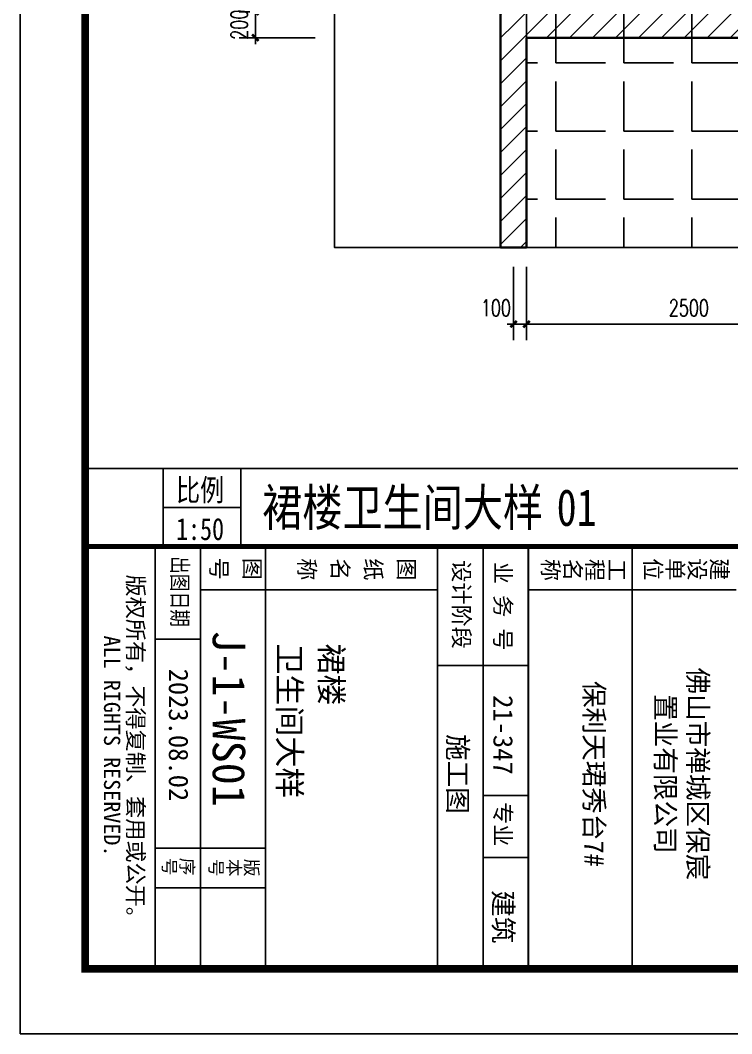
# Model space of a CAD drawing. Header units: millimetres. Extents: x 434053 to 1059003, y -2417481 to 936527.
# Drawn here: x 528801 to 534281, y -2155554 to -2147753 of the extents above; entities that cross this region are included whole.
import ezdxf
from ezdxf.enums import TextEntityAlignment as Align

# ---------------------------------------------------------------- set-up
doc = ezdxf.new("R2010")
doc.units = ezdxf.units.MM
doc.header["$LTSCALE"] = 1000
doc.header["$MEASUREMENT"] = 0
doc.layers.get('Defpoints').update_dxf_attribs({"color": 6})
for name, color, linetype in [('A-ANNO-DIMS', 3, 'Continuous'), ('A-ANNO-TTLB', 7, 'Continuous'), ('A-WALL-PATT', 8, 'Continuous'), ('DIM_SYMB', 3, 'Continuous'), ('PUB_HATCH', 8, 'Continuous'), ('PUB_TEXT', 7, 'Continuous'), ('TITEXT', 7, 'Continuous'), ('TITLIN', 7, 'Continuous'), ('X1', 7, 'Continuous'), ('图框层', 3, 'Continuous')]:
    doc.layers.add(name, color=color, linetype=linetype)
doc.layers.add('A-WALL', color=5, linetype='Continuous', lineweight=35)
doc.styles.add('_TCH_DIM_T3', font='SIMPLEX', dxfattribs={"width": 0.705882, "bigfont": 'GBCBIG'})
doc.styles.add('ACHT', font='simhei.ttf')
doc.styles.add('TITLE', font='simhei.ttf')
doc.styles.add('TITXH', font='')
doc.styles.add('TITXV', font='', dxfattribs={"width": 0.8})
doc.styles.add('宋体', font='', dxfattribs={"width": 0.8})
doc.styles.get('TITXH').set_extended_font_data('@SimSun')
doc.styles.get('TITXV').set_extended_font_data('SimSun')
doc.styles.get('宋体').set_extended_font_data('SimSun')
doc.dimstyles.new('_TCH_ARCH&&50', dxfattribs={"dimtxt": 127.5, "dimasz": 50, "dimexe": 125, "dimexo": 150, "dimgap": 61.25, "dimtad": 1, "dimdec": 0, "dimzin": 0, "dimdsep": 46, "dimtxsty": '_TCH_DIM_T3', "dimblk": 'ARCHTICK', "dimcen": 0.09, "dimclrt": 7, "dimazin": 2, "dimtfac": 1, "dimtdec": 0, "dimtix": 1, "dimtmove": 2, "dimatfit": 3, "dimfxl": 1, "dimtolj": 1, "dimtzin": 0, "dimarcsym": 0})
pattern_1 = [(45, (-1713816.56, -1462893.01), (-88.388383, 88.388383), [])]

# ---------------------------------------------------------------- blocks, each defined once
blk = doc.blocks.new('asdgdfgsghfdjfh')
at = {"layer": '图框层', "style": 'TITXV'}
for s, p in [('佛山市禅城区保宸', (-30, 92)), ('置业有限公司', (-30, 87)), ('保利天珺秀台7#', (-30, 76)), ('21-347', (-36, 62)), ('建筑', (-8, 62)), ('施工图', (-30, 55)), ('2023.08.02', (-36, 12))]:
    blk.add_text(s, height=3, dxfattribs=at).set_placement(p, align=Align.BOTTOM_CENTER)
blk = doc.blocks.new('asdfgafg21GZ_LABEL2')
at = {"layer": 'TITLIN'}
for p, q in [((-58.36, 100.29), (-58.36, 68.29)), ((-65, 84.29), (0, 84.29)), ((-46.68, 68.29), (-46.68, 54.29)), ((-26.7, 68.29), (-26.7, 61.29)), ((-17.13, 68.29), (-17.13, 61.29)), ((-65, 61.29), (0, 61.29)), ((-65, 54.29), (0, 54.29)), ((-58.36, 54.29), (-58.36, 17.79)), ((-65, 27.79), (0, 27.79)), ((-18.58, 27.79), (-18.58, 10.79)), ((-12.47, 27.79), (-12.47, 10.79)), ((-65, 17.79), (0, 17.79)), ((-50.73, 17.79), (-50.73, 10.79)), ((-65, 10.79), (0, 10.79))]:
    blk.add_line(p, q, dxfattribs=at)
for points, const_width in [([(-65, 224.12), (-65, 0)], 0.8), ([(-65, 68.29), (0, 68.29)], 0.3)]:
    blk.add_lwpolyline(points, dxfattribs=dict(at, const_width=const_width))
at = {"layer": 'TITEXT', "style": 'TITXH'}
for s, height, p in [('建设单位', 2.5, (-62.8, 99.46)), ('工程名称', 2.5, (-62.69, 83.68)), ('图 纸 名 称', 2.5, (-62.79, 51.25)), ('图 号', 2.5, (-62.87, 27.48)), ('版本号', 2, (-16.59, 27.04)), ('序号', 2, (-16.76, 17.12))]:
    blk.add_text(s, height=height, rotation=270, dxfattribs=at).set_placement(p)
at = {"layer": 'TITEXT'}
for s, style, p in [('业 务 号', 'TITXV', (-62.64, 63.11)), ('专业', 'TITXV', (-25.66, 63.1)), ('设计阶段', 'TITXV', (-62.9, 56.72)), ('版权所有，不得复制、套用或公开。', 'TITLE', (-60.69, 6.53)), ('ALL RIGHTS RESERVED.', 'TITLE', (-51.3, 2.9))]:
    blk.add_text(s, height=2.5, dxfattribs=dict(at, style=style)).set_placement(p)
at = {"layer": 'TITEXT', "style": 'TITXV', "width": 0.8}
blk.add_text('出图日期', height=2.5, dxfattribs=at).set_placement((-63.52, 13.34))
blk = doc.blocks.new('asdfdfsdh')
at = {"layer": 'A-ANNO-TTLB'}
blk.add_lwpolyline([(0, 42050), (29700, 42050), (29700, 0), (0, 0)], close=True, dxfattribs=at)
at = {"layer": 'A-ANNO-TTLB', "const_width": 60}
blk.add_lwpolyline([(500, 40800), (500, 500), (29200, 500), (29200, 40800)], close=True, dxfattribs=at)
at = {"layer": '图框层', "rotation": 270}
for name, xscale, yscale, zscale in [('asdfgafg21GZ_LABEL2', 50.00000001002963, 50.00000001002963, 50.00000001002963), ('asdgdfgsghfdjfh', 50, 50, 50)]:
    blk.add_blockref(name, (500, 500), dxfattribs=dict(at, xscale=xscale, yscale=yscale, zscale=zscale))
blk = doc.blocks.new('aadgasdfggh')
at = {"layer": 'DIM_SYMB'}
blk.add_lwpolyline([(-12429.1, 16732.8), (-12429.1, 15146.2), (-12324.1, 15108), (-12534.1, 15071), (-12429.1, 15033.7), (-12429.1, 4141), (-1680.9, 4141), (-1642.7, 4071.8), (-1605.7, 4191.7), (-1568.4, 4141), (-874, 4141), (-874, 15033.7), (-967.7, 15071), (-793, 15103.5), (-874, 15146.2), (-874, 16732.8), (-1568.4, 16732.8), (-1605.7, 16827.8), (-1642.7, 16654.5), (-1680.9, 16732.8), (-12429.1, 16732.8)], dxfattribs=at)
blk = doc.blocks.new('_ArchTick')
at = {"color": 0, "linetype": 'ByBlock', "const_width": 0.4}
blk.add_lwpolyline([(-0.5, -0.5), (0.5, 0.5)], dxfattribs=at)
blk = doc.blocks.new('*D638')
at = {"layer": 'A-ANNO-DIMS', "color": 0, "lineweight": -2, "transparency": 16777216}
for p, q in [((530612.3, -2147686.9), (530612.3, -2147636.9)), ((531072.6, -2147686.9), (530487.3, -2147686.9)), ((530612.3, -2147886.9), (530612.3, -2147686.9)), ((531072.6, -2147886.9), (530487.3, -2147886.9)), ((530612.3, -2147886.9), (530612.3, -2147936.9))]:
    blk.add_line(p, q, dxfattribs=at)
at = {"layer": 'Defpoints', "color": 0, "transparency": 16777216}
for p in [(530612.3, -2147686.9), (531222.6, -2147686.9), (531222.6, -2147886.9)]:
    blk.add_point(p, dxfattribs=at)
at = {"layer": 'A-ANNO-DIMS', "color": 0, "lineweight": -2, "transparency": 16777216, "xscale": 50, "yscale": 50, "zscale": 50}
for p, rotation in [((530612.3, -2147686.9), 270), ((530612.3, -2147886.9), 90)]:
    blk.add_blockref('_ArchTick', p, dxfattribs=dict(at, rotation=rotation))
at = {"layer": 'A-ANNO-DIMS', "color": 7, "transparency": 16777216, "insert": (530487.3, -2147786.9), "char_height": 127.5, "attachment_point": 5, "rotation": 90, "style": '_TCH_DIM_T3'}
blk.add_mtext('\\A1;200', dxfattribs=at)
blk = doc.blocks.new('*D639')
at = {"layer": 'A-ANNO-DIMS', "color": 0, "lineweight": -2, "transparency": 16777216}
for p, q in [((532601, -2149652.2), (532601, -2150216.7)), ((532701, -2149652.2), (532701, -2150216.7)), ((532601, -2150091.7), (532551, -2150091.7)), ((532601, -2150091.7), (532701, -2150091.7)), ((532701, -2150091.7), (532751, -2150091.7))]:
    blk.add_line(p, q, dxfattribs=at)
at = {"layer": 'Defpoints', "color": 0, "transparency": 16777216}
for p in [(532601, -2149502.2), (532701, -2149502.2), (532701, -2150091.7)]:
    blk.add_point(p, dxfattribs=at)
at = {"layer": 'A-ANNO-DIMS', "color": 0, "lineweight": -2, "transparency": 16777216, "xscale": 50, "yscale": 50, "zscale": 50}
blk.add_blockref('_ArchTick', (532601, -2150091.7), dxfattribs=at)
at = {"layer": 'A-ANNO-DIMS', "color": 0, "lineweight": -2, "transparency": 16777216, "xscale": 50, "yscale": 50, "zscale": 50, "rotation": 180}
blk.add_blockref('_ArchTick', (532701, -2150091.7), dxfattribs=at)
at = {"layer": 'A-ANNO-DIMS', "color": 7, "transparency": 16777216, "insert": (532465.3, -2149966.7), "char_height": 127.5, "attachment_point": 5, "style": '_TCH_DIM_T3'}
blk.add_mtext('\\A1;100', dxfattribs=at)
blk = doc.blocks.new('*D640')
at = {"layer": 'A-ANNO-DIMS', "color": 0, "lineweight": -2, "transparency": 16777216}
for p, q in [((532701, -2149652.2), (532701, -2150216.7)), ((535201, -2149652.2), (535201, -2150216.7)), ((532701, -2150091.7), (535201, -2150091.7))]:
    blk.add_line(p, q, dxfattribs=at)
at = {"layer": 'Defpoints', "color": 0, "transparency": 16777216}
for p in [(532701, -2149502.2), (535201, -2149502.2), (535201, -2150091.7)]:
    blk.add_point(p, dxfattribs=at)
at = {"layer": 'A-ANNO-DIMS', "color": 0, "lineweight": -2, "transparency": 16777216, "xscale": 50, "yscale": 50, "zscale": 50, "rotation": 180}
blk.add_blockref('_ArchTick', (532701, -2150091.7), dxfattribs=at)
at = {"layer": 'A-ANNO-DIMS', "color": 0, "lineweight": -2, "transparency": 16777216, "xscale": 50, "yscale": 50, "zscale": 50}
blk.add_blockref('_ArchTick', (535201, -2150091.7), dxfattribs=at)
at = {"layer": 'A-ANNO-DIMS', "color": 7, "transparency": 16777216, "insert": (533951, -2149966.7), "char_height": 127.5, "attachment_point": 5, "style": '_TCH_DIM_T3'}
blk.add_mtext('\\A1;2500', dxfattribs=at)

msp = doc.modelspace()

# ---------------------------------------------------------------- hatches: boundary and pattern name
at = {"layer": 'A-WALL-PATT'}
h = msp.add_hatch(dxfattribs=at)
h.set_pattern_fill('普通砖', color=256, scale=50, style=0)
h.set_pattern_definition(pattern_1)
h.paths.add_polyline_path([(532701, -2146186.9), (532501, -2146186.9), (532501, -2147786.9), (532634.4, -2147786.9), (532701, -2147686.9)])
h = msp.add_hatch(dxfattribs=at)
h.set_pattern_fill('普通砖', color=256, scale=50, style=0)
h.set_pattern_definition(pattern_1)
h.paths.add_polyline_path([(532634.4, -2147786.9), (532701, -2147886.9), (541701, -2147886.9), (541767.7, -2147786.9), (541701, -2147686.9), (532701, -2147686.9)])
h = msp.add_hatch(dxfattribs=at)
h.set_pattern_fill('普通砖', color=256, scale=50, style=0)
h.set_pattern_definition(pattern_1)
h.paths.add_polyline_path([(532634.4, -2147786.9), (532501, -2147786.9), (532501, -2149502.2), (532701, -2149502.2), (532701, -2147886.9)])
at = {"layer": 'PUB_HATCH'}
h = msp.add_hatch(dxfattribs=at)
h.set_pattern_fill('ANGLE', color=256, scale=150)
h.set_pattern_definition([(0, (-12029595.76, -1569200.15), (0, 523.875), [381, -142.875]), (90, (-12029595.76, -1569200.15), (-523.875, 3e-14), [381, -142.875])])
h.paths.add_polyline_path([(532701, -2149502.2), (532701, -2139286.9), (541701, -2139286.9), (541701, -2147686.9), (537301, -2147686.9), (537301, -2149502.2)])

# ---------------------------------------------------------------- linework, layer by layer
for p, q in [((529300.9, -2114754.2), (529300.9, -2151804.2)), ((529300.9, -2151204.2), (543650.9, -2151204.2)), ((529900.9, -2151204.2), (529900.9, -2151804.2)), ((530500.9, -2151204.2), (530500.9, -2151804.2)), ((529900.9, -2151504.2), (530500.9, -2151504.2)), ((529300.9, -2151804.2), (543650.9, -2151804.2))]:
    msp.add_line(p, q)
at = {"layer": 'A-WALL'}
for p, q in [((532501, -2146186.9), (532501, -2147786.9)), ((532501, -2147786.9), (532501, -2149502.2)), ((532701, -2147886.9), (532701, -2149502.2)), ((532701, -2147886.9), (541701, -2147886.9)), ((532701, -2149502.2), (532501, -2149502.2))]:
    msp.add_line(p, q, dxfattribs=at)
at = {"layer": 'PUB_HATCH'}
msp.add_lwpolyline([(532701, -2149502.2), (532701, -2139286.9), (541701, -2139286.9), (541701, -2147686.9), (537301, -2147686.9), (537301, -2149502.2)], close=True, dxfattribs=at)

# ---------------------------------------------------------------- block references
for name, p in [('asdfdfsdh', (528800.9, -2155554.2)), ('aadgasdfggh', (543651.7, -2153643.2))]:
    msp.add_blockref(name, p)

# ---------------------------------------------------------------- texts
at = {"layer": 'PUB_TEXT', "style": '宋体', "width": 0.8}
for s, p in [('比例', (530000.9, -2151454.2)), ('1:50', (530000.9, -2151754.2))]:
    msp.add_text(s, height=169.94, dxfattribs=at).set_placement(p)
at = {"layer": 'PUB_TEXT', "color": 2, "style": '宋体', "width": 0.8}
for s, p in [('裙楼卫生间大样', (530664.4, -2151645)), ('01', (532932.8, -2151645))]:
    msp.add_text(s, height=283.23, dxfattribs=at).set_placement(p)
at = {"layer": 'X1', "color": 2, "style": 'ACHT'}
msp.add_text('J-1-WS01', height=250, rotation=270, dxfattribs=at).set_placement((530283.4, -2152447.8))
at = {"layer": 'X1', "style": 'ACHT'}
for s, p in [('卫生间大样', (530787.8, -2152549.5)), ('裙楼', (531109.8, -2152549.5))]:
    msp.add_text(s, height=175, rotation=270, dxfattribs=at).set_placement(p)

# ---------------------------------------------------------------- dimensions: what is measured, and where the dimension line sits
at = {"layer": 'A-ANNO-DIMS'}
for p1, p2, distance, picture, middle in [((531222.6, -2147886.9), (531222.6, -2147686.9), 610.4, '*D638', (530487.3, -2147786.9)), ((532701, -2149502.2), (535201, -2149502.2), -589.4, '*D640', (533951, -2149966.7))]:
    dim = msp.add_aligned_dim(p1=p1, p2=p2, distance=distance, dimstyle='_TCH_ARCH&&50', dxfattribs=at)
    dim.commit()
    dim.dimension.update_dxf_attribs({"geometry": picture, "text_midpoint": middle})
dim = msp.add_linear_dim(base=(532701, -2150091.7), p1=(532601, -2149502.2), p2=(532701, -2149502.2), angle=0, dimstyle='_TCH_ARCH&&50', dxfattribs=at)
dim.commit()
dim.dimension.update_dxf_attribs({"geometry": '*D639', "text_midpoint": (532465.3, -2149966.7), "dimtype": 129})

doc.saveas('drawing.dxf')
